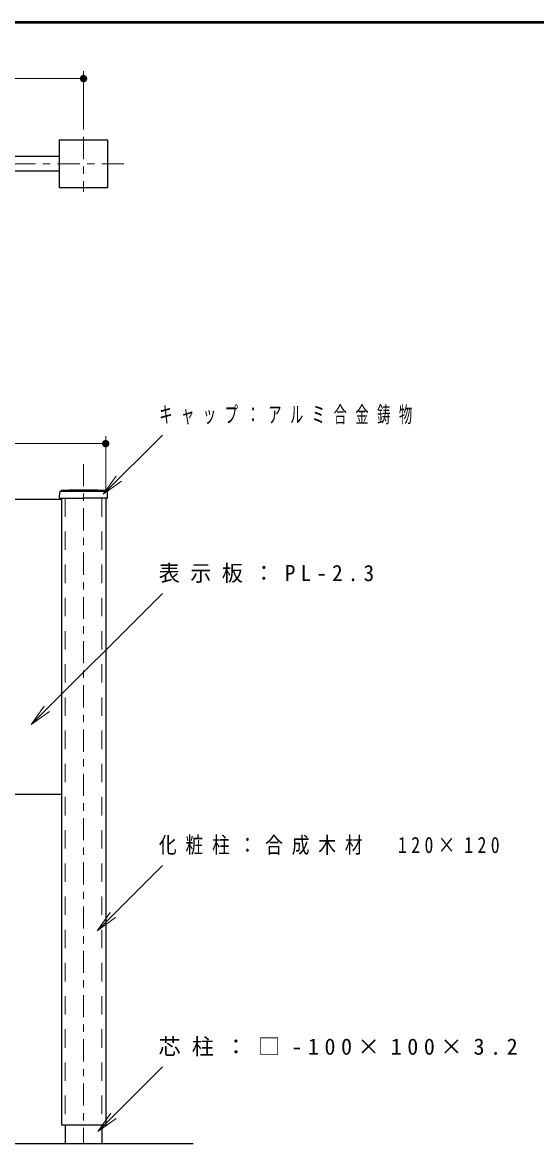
# Model space of a CAD drawing. Units: millimetres on the paper, scale 1:20. Extents: x -365 to 0, y -26 to 257.
# Drawn here: x -232.6 to -162.9, y 105 to 257 of the extents above; entities that cross this region are included whole.
import ezdxf

# ---------------------------------------------------------------- set-up
doc = ezdxf.new("R2010")
doc.units = ezdxf.units.MM
doc.linetypes.add('USER1', pattern=[4.5, 2.5, -2])
doc.linetypes.add('USER2', pattern=[6, 3, -1, 1, -1])
doc.layers.add('1_20', color=7, linetype='Continuous', lineweight=13)
doc.layers.add('NAKAMURA図枠', color=7, linetype='Continuous', lineweight=13)
doc.styles.add('ＭＳ ゴシック', font='')
doc.styles.get('ＭＳ ゴシック').set_extended_font_data('MS Gothic')

# ---------------------------------------------------------------- blocks, each defined once
blk = doc.blocks.new('filled_dot')
at = {"color": 0, "linetype": 'Continuous', "lineweight": -2, "const_width": 1.25}
blk.add_lwpolyline([(-0.625, 0, 1), (0.625, 0, 1)], format="xyb", close=True, dxfattribs=at)
blk = doc.blocks.new('open_arrow')
at = {"color": 0, "linetype": 'Continuous', "lineweight": -2}
blk.add_lwpolyline([(7.5, 1.25), (0, 0), (7.5, -1.25)], dxfattribs=at)

msp = doc.modelspace()

# ---------------------------------------------------------------- linework, layer by layer
at = {"layer": '1_20'}
for p, q in [((-290.293, 249.379), (-224.293, 249.379)), ((-224.293, 242.469), (-224.293, 250.379)), ((-221.645, 193.018), (-213.615, 201.047)), ((-221.293, 193.473), (-221.293, 200.891)), ((-293.293, 199.891), (-221.293, 199.891)), ((-227.471, 193.373), (-224.293, 193.373)), ((-227.316, 193.523), (-224.293, 193.523)), ((-221.27, 193.523), (-224.293, 193.523)), ((-221.115, 193.373), (-224.293, 193.373)), ((-231.394, 161.79), (-213.615, 179.569)), ((-222.46, 133.84), (-213.615, 142.685)), ((-222.37, 106.604), (-213.615, 115.358))]:
    msp.add_line(p, q, dxfattribs=at)
at = {"layer": '1_20', "lineweight": 25}
for p, q in [((-227.548, 234.558), (-227.548, 241.068)), ((-227.548, 241.068), (-221.038, 241.068)), ((-221.038, 241.068), (-221.038, 234.558)), ((-227.548, 238.813), (-287.038, 238.813)), ((-227.548, 236.813), (-287.038, 236.813)), ((-221.038, 234.558), (-227.548, 234.558)), ((-227.543, 192.535), (-227.515, 193.325)), ((-227.293, 193.473), (-221.293, 193.473)), ((-221.043, 192.535), (-221.07, 193.325)), ((-287.293, 192.373), (-227.293, 192.373)), ((-227.483, 192.473), (-224.293, 192.473)), ((-227.293, 192.473), (-227.293, 107.473)), ((-221.103, 192.473), (-224.293, 192.473)), ((-221.293, 192.473), (-221.293, 107.473)), ((-287.293, 152.373), (-227.293, 152.373)), ((-221.293, 107.473), (-227.293, 107.473)), ((-226.793, 107.473), (-226.793, 104.973)), ((-221.793, 107.473), (-221.793, 104.973)), ((-287.793, 104.973), (-209.434, 104.973))]:
    msp.add_line(p, q, dxfattribs=at)
at = {"layer": '1_20', "linetype": 'USER2'}
for p, q in [((-224.293, 241.469), (-224.293, 234.023)), ((-218.817, 237.813), (-296.149, 237.813)), ((-224.293, 197.115), (-224.293, 104.973))]:
    msp.add_line(p, q, dxfattribs=at)
at = {"layer": '1_20', "linetype": 'USER1'}
for p, q in [((-226.793, 192.473), (-226.793, 107.473)), ((-221.793, 192.473), (-221.793, 107.473))]:
    msp.add_line(p, q, dxfattribs=at)
at = {"layer": '1_20', "lineweight": 25}
for centre, radius, start, end in [((-227.465, 193.323), 0.05, 101.3479, 178), ((-227.505, 193.519), 0.15, 281.3479, 346.77292), ((-227.31, 193.473), 0.05, 91.90218, 166.77292), ((-224.318, 103.381), 90.192, 90, 91.90218), ((-224.268, 103.381), 90.192, 88.09782, 90), ((-221.276, 193.473), 0.05, 13.22708, 88.09782), ((-221.081, 193.519), 0.15, 193.22708, 258.6521), ((-221.12, 193.323), 0.05, 2, 78.6521), ((-227.483, 192.533), 0.0603, 178, 270), ((-221.103, 192.533), 0.0603, 270, 2)]:
    msp.add_arc(centre, radius, start, end, dxfattribs=at)
at = {"layer": 'NAKAMURA図枠', "lineweight": 50}
msp.add_line((0, 257), (-365, 257), dxfattribs=at)

# ---------------------------------------------------------------- block references
at = {"layer": '1_20', "xscale": 0.4, "yscale": 0.4}
for name, p, rotation in [('filled_dot', (-224.293, 249.379), 180), ('filled_dot', (-221.293, 199.891), 180), ('open_arrow', (-221.645, 193.018), 45), ('open_arrow', (-231.394, 161.79), 45), ('open_arrow', (-222.46, 133.84), 45), ('open_arrow', (-222.37, 106.604), 45)]:
    msp.add_blockref(name, p, dxfattribs=dict(at, rotation=rotation))

# ---------------------------------------------------------------- texts
at = {"layer": '1_20', "char_height": 2.199, "attachment_point": 4, "style": 'ＭＳ ゴシック'}
for s, insert in [('\\T1.64;\\W0.6;キャップ：アルミ合金鋳物', (-214.032, 203.697)), ('\\T1.5;\\W0.95;表示板：PL-2.3', (-214.109, 182.219)), ('\\T1.5;\\W0.8;化粧柱：合成木材\u3000120×120', (-214.086, 145.335)), ('\\T1.5;芯柱：□-100×100×3.2', (-214.142, 118.008))]:
    msp.add_mtext(s, dxfattribs=dict(at, insert=insert))

doc.saveas('drawing.dxf')
